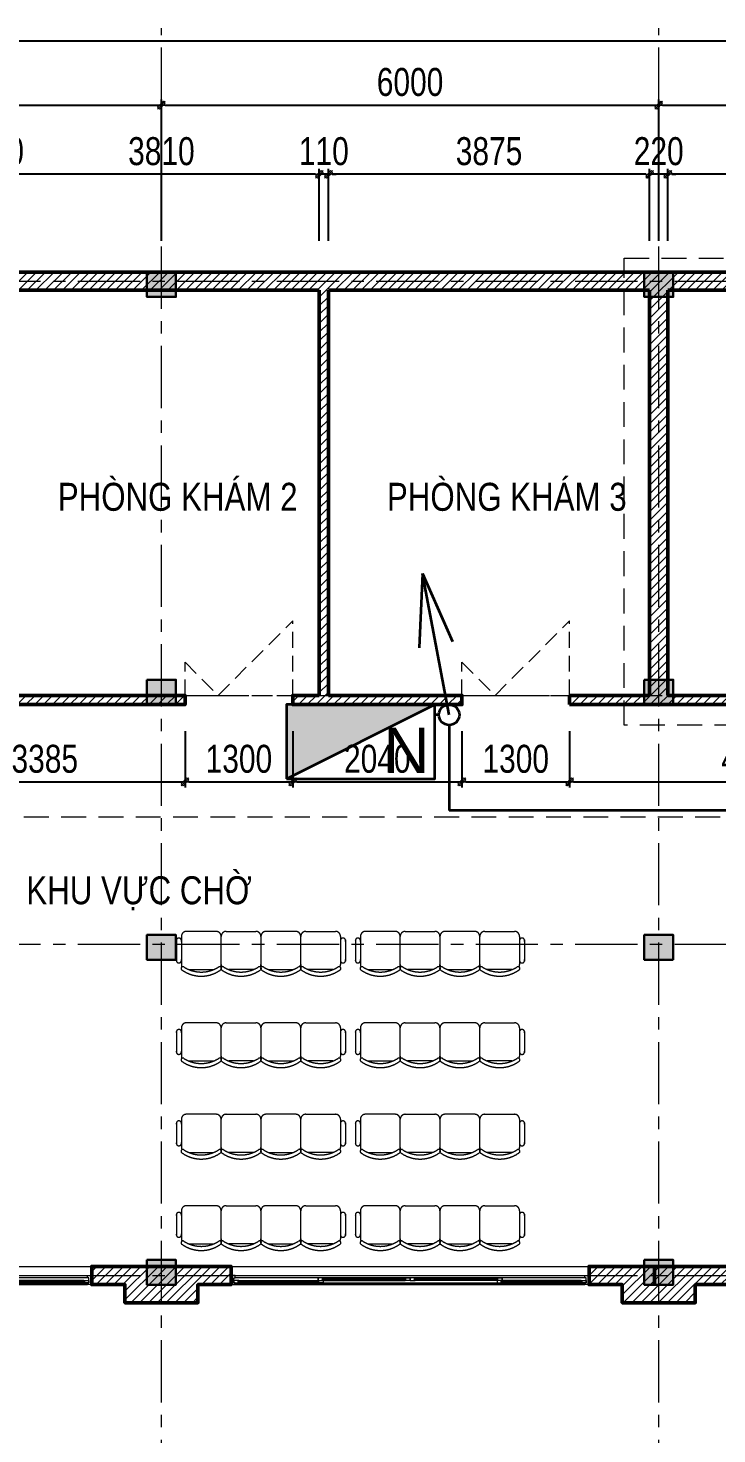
# Model space of a CAD drawing. Header units: millimetres. Extents: x 1109421 to 1726579, y -247837 to 144927.
# Drawn here: x 1550744 to 1559054, y -132556 to -115591 of the extents above; entities that cross this region are included whole.
import ezdxf

# ---------------------------------------------------------------- set-up
doc = ezdxf.new("R2010")
doc.units = ezdxf.units.MM
doc.header["$LTSCALE"] = 600
doc.header["$MEASUREMENT"] = 0
doc.set_wipeout_variables(frame=1)
for name, pattern in [('00_Hidden', [2.4, 1.6, -0.8]), ('CENTER', [2, 1.25, -0.25, 0.25, -0.25]), ('HIDDEN', [0.375, 0.25, -0.125])]:
    doc.linetypes.add(name, pattern=pattern)
doc.layers.get('0').update_dxf_attribs({"lineweight": 0})
doc.layers.get('Defpoints').update_dxf_attribs({"lineweight": 0})
for name, color, linetype, lineweight in [('0.15_Cua', 144, 'Continuous', 15), ('cat1', 30, 'Continuous', 50), ('cat2', 22, 'Continuous', 30), ('dim', 144, 'Continuous', 13), ('hatch1', 136, 'Continuous', 9), ('LC MANH DUT', 35, 'HIDDEN', 5), ('LC Text2', 7, 'Continuous', 25), ('Noi that', 35, 'Continuous', 9), ('PCCC - CHUA CHAY - ONG D80', 30, 'Continuous', 35), ('PCCC - CHUACHAY - ONG D40', 6, 'Continuous', 35), ('PCCC - CHUACHAY - THIETBI', 1, 'Continuous', 35), ('PCCC-CHUACHAY-THIETBI', 1, 'Continuous', 35), ('thay1', 63, 'Continuous', 18), ('truc', 76, 'CENTER', 9)]:
    doc.layers.add(name, color=color, linetype=linetype, lineweight=lineweight)
doc.styles.add('chu theo TCVN', font='arial.ttf')
doc.styles.add('HOATBIF', font='hoatbif.shx', dxfattribs={"width": 0.8})
doc.styles.add('T2', font='VHARIAL.TTF', dxfattribs={"width": 0.8})
doc.dimstyles.new('1-135', dxfattribs={"dimscale": 135, "dimtxt": 2.5, "dimasz": 0.35, "dimexe": 0.5, "dimexo": 0, "dimgap": 0.8, "dimtad": 1, "dimdec": 0, "dimzin": 0, "dimdsep": 46, "dimtxsty": 'HOATBIF', "dimblk1": 'DOT', "dimblk2": 'DOT', "dimsah": 1, "dimcen": -1, "dimdle": 1, "dimclrd": 256, "dimclre": 256, "dimclrt": 4, "dimadec": 3, "dimazin": 2, "dimtfac": 0.333333, "dimtdec": 0, "dimtix": 1, "dimtmove": 2, "dimatfit": 3, "dimldrblk": 'DOT', "dimfxl": 1, "dimtvp": 0.833333, "dimtolj": 1, "dimtzin": 0, "dimarcsym": 0})

# ---------------------------------------------------------------- blocks, each defined once
blk = doc.blocks.new('HOP CUU HOA')
at = {"layer": 'PCCC-CHUACHAY-THIETBI'}
blk.add_hatch(color=256, dxfattribs=at).paths.add_polyline_path([(8, 4), (0, 4), (0, 0)])
blk.add_line((0, 0), (8, 4), dxfattribs=at)
blk.add_lwpolyline([(0, 0), (8, 0), (8, 4), (0, 4)], close=True, dxfattribs=at)
blk = doc.blocks.new('DOT')
at = {"layer": 'dim'}
for p, q in [((-3, 0), (3, 0)), ((-1, -1), (1, 1))]:
    blk.add_line(p, q, dxfattribs=at)
blk.add_lwpolyline([(0.5, 1), (-1, -0.5), (-0.5, -1), (1, 0.5)], close=True, dxfattribs=at)
blk = doc.blocks.new('*D1336')
at = {"layer": 'Defpoints', "color": 0, "transparency": 16777216}
for p in [(1588152, -115745), (1546352, -118158), (1588152, -118158)]:
    blk.add_point(p, dxfattribs=at)
at = {"layer": 'dim', "lineweight": -2, "transparency": 16777216}
for p, q in [((1546352, -118158), (1546352, -115678)), ((1588152, -118158), (1588152, -115678)), ((1546399, -115745), (1588105, -115745))]:
    blk.add_line(p, q, dxfattribs=at)
at = {"layer": 'dim', "lineweight": -2, "transparency": 16777216, "xscale": 47.25, "yscale": 47.25, "zscale": 47.25, "rotation": 180}
blk.add_blockref('DOT', (1546352, -115745), dxfattribs=at)
at = {"layer": 'dim', "lineweight": -2, "transparency": 16777216, "xscale": 47.25, "yscale": 47.25, "zscale": 47.25}
blk.add_blockref('DOT', (1588152, -115745), dxfattribs=at)
at = {"layer": 'dim', "color": 4, "transparency": 16777216, "insert": (1568302, -115468), "char_height": 337.5, "attachment_point": 5, "style": 'HOATBIF'}
blk.add_mtext('\\A1;41800', dxfattribs=at)
blk = doc.blocks.new('_Dot')
at = {"color": 0, "linetype": 'ByBlock', "lineweight": -2}
blk.add_line((-0.5, 0), (-1, 0), dxfattribs=at)
at = {"color": 0, "linetype": 'ByBlock', "const_width": 0.5}
blk.add_lwpolyline([(-0.25, 0, 1), (0.25, 0, 1)], format="xyb", close=True, dxfattribs=at)
blk = doc.blocks.new('*D1337')
at = {"layer": 'Defpoints', "color": 0, "transparency": 16777216}
for p in [(1552352, -116520), (1546352, -118158), (1552352, -118158)]:
    blk.add_point(p, dxfattribs=at)
at = {"layer": 'dim', "lineweight": -2, "transparency": 16777216}
for p, q in [((1546352, -118158), (1546352, -116452)), ((1546399, -116520), (1552305, -116520)), ((1552352, -118158), (1552352, -116452))]:
    blk.add_line(p, q, dxfattribs=at)
at = {"layer": 'dim', "lineweight": -2, "transparency": 16777216, "xscale": 47.25, "yscale": 47.25, "zscale": 47.25, "rotation": 180}
blk.add_blockref('DOT', (1546352, -116520), dxfattribs=at)
at = {"layer": 'dim', "lineweight": -2, "transparency": 16777216, "xscale": 47.25, "yscale": 47.25, "zscale": 47.25}
blk.add_blockref('DOT', (1552352, -116520), dxfattribs=at)
at = {"layer": 'dim', "color": 4, "transparency": 16777216, "insert": (1549352, -116243), "char_height": 337.5, "attachment_point": 5, "style": 'HOATBIF'}
blk.add_mtext('\\A1;6000', dxfattribs=at)
blk = doc.blocks.new('*D1338')
at = {"layer": 'Defpoints', "color": 0, "transparency": 16777216}
for p in [(1558352, -116520), (1552352, -118158), (1558352, -118158)]:
    blk.add_point(p, dxfattribs=at)
at = {"layer": 'dim', "lineweight": -2, "transparency": 16777216}
for p, q in [((1552352, -118158), (1552352, -116452)), ((1552399, -116520), (1558305, -116520)), ((1558352, -118158), (1558352, -116452))]:
    blk.add_line(p, q, dxfattribs=at)
at = {"layer": 'dim', "lineweight": -2, "transparency": 16777216, "xscale": 47.25, "yscale": 47.25, "zscale": 47.25, "rotation": 180}
blk.add_blockref('DOT', (1552352, -116520), dxfattribs=at)
at = {"layer": 'dim', "lineweight": -2, "transparency": 16777216, "xscale": 47.25, "yscale": 47.25, "zscale": 47.25}
blk.add_blockref('DOT', (1558352, -116520), dxfattribs=at)
at = {"layer": 'dim', "color": 4, "transparency": 16777216, "insert": (1555352, -116243), "char_height": 337.5, "attachment_point": 5, "style": 'HOATBIF'}
blk.add_mtext('\\A1;6000', dxfattribs=at)
blk = doc.blocks.new('*D1339')
at = {"layer": 'Defpoints', "color": 0, "transparency": 16777216}
for p in [(1563072, -116520), (1558352, -118158), (1563072, -118158)]:
    blk.add_point(p, dxfattribs=at)
at = {"layer": 'dim', "lineweight": -2, "transparency": 16777216}
for p, q in [((1558352, -118158), (1558352, -116452)), ((1558399, -116520), (1563025, -116520)), ((1563072, -118158), (1563072, -116452))]:
    blk.add_line(p, q, dxfattribs=at)
at = {"layer": 'dim', "lineweight": -2, "transparency": 16777216, "xscale": 47.25, "yscale": 47.25, "zscale": 47.25, "rotation": 180}
blk.add_blockref('DOT', (1558352, -116520), dxfattribs=at)
at = {"layer": 'dim', "lineweight": -2, "transparency": 16777216, "xscale": 47.25, "yscale": 47.25, "zscale": 47.25}
blk.add_blockref('DOT', (1563072, -116520), dxfattribs=at)
at = {"layer": 'dim', "color": 4, "transparency": 16777216, "insert": (1560712, -116243), "char_height": 337.5, "attachment_point": 5, "style": 'HOATBIF'}
blk.add_mtext('\\A1;4720', dxfattribs=at)
blk = doc.blocks.new('dfdfdffđ')
at = {"layer": 'Noi that', "linetype": '00_Hidden'}
for p, q in [((954257, -6273), (954257, -6613)), ((954677, -6213), (954317, -6213)), ((954737, -6613), (954737, -6273)), ((954737, -6613), (954737, -6273)), ((954797, -6213), (955157, -6213)), ((955217, -6273), (955217, -6613)), ((955217, -6273), (955217, -6613)), ((955637, -6213), (955277, -6213)), ((955697, -6613), (955697, -6273)), ((955697, -6613), (955697, -6273)), ((955757, -6213), (956117, -6213)), ((956177, -6273), (956177, -6613)), ((954197, -6316), (954197, -6571)), ((956237, -6316), (956237, -6571)), ((954348, -6673), (954646, -6673)), ((955126, -6673), (954828, -6673)), ((955308, -6673), (955606, -6673)), ((956086, -6673), (955788, -6673))]:
    blk.add_line(p, q, dxfattribs=at)
for centre, radius, start, end in [((954317, -6273), 60, 90, 180), ((954677, -6273), 60, 0, 90), ((954797, -6273), 60, 90, 180), ((955157, -6273), 60, 0, 90), ((955277, -6273), 60, 90, 180), ((955637, -6273), 60, 0, 90), ((955757, -6273), 60, 90, 180), ((956117, -6273), 60, 0, 90), ((954227, -6324), 31.2, 343.7398, 196.2602), ((956207, -6324), 31.2, 343.7398, 196.2602), ((954227, -6562), 31.2, 163.7398, 16.2602), ((954317, -6613), 60, 180, 207.5844), ((954677, -6613), 60, 332.4156, 0), ((954797, -6613), 60, 180, 207.5844), ((955157, -6613), 60, 332.4156, 0), ((955277, -6613), 60, 180, 207.5844), ((955637, -6613), 60, 332.4156, 0), ((955757, -6613), 60, 180, 207.5844), ((956117, -6613), 60, 332.4156, 0), ((956207, -6562), 31.2, 163.7398, 16.2602), ((954275, -6660), 21.9, 57.9726, 216.6901), ((954497, -6353), 400, 233.1301, 306.8699), ((954497, -6310), 393, 237.5758, 302.4242), ((954720, -6660), 21.9, 323.3099, 122.0274), ((954755, -6660), 21.9, 57.9726, 216.6901), ((954977, -6353), 400, 233.1301, 306.8699), ((954977, -6310), 393, 237.5758, 302.4242), ((955200, -6660), 21.9, 323.3099, 122.0274), ((955235, -6660), 21.9, 57.9726, 216.6901), ((955457, -6353), 400, 233.1301, 306.8699), ((955457, -6310), 393, 237.5758, 302.4242), ((955680, -6660), 21.9, 323.3099, 122.0274), ((955715, -6660), 21.9, 57.9726, 216.6901), ((955937, -6353), 400, 233.1301, 306.8699), ((955937, -6310), 393, 237.5758, 302.4242), ((956160, -6660), 21.9, 323.3099, 122.0274)]:
    blk.add_arc(centre, radius, start, end, dxfattribs=at)
blk = doc.blocks.new('COT BT')
at = {"layer": 'cat2', "ltscale": 2}
h = blk.add_hatch(color=256, dxfattribs=at)
h.dxf.hatch_style = 1
h.paths.add_polyline_path([(240, 190), (-110, 190), (-110, -110), (240, -110)])
blk.add_lwpolyline([(-110, 190), (240, 190), (240, -110), (-110, -110)], close=True, dxfattribs=at)
blk = doc.blocks.new('*D1611')
at = {"layer": 'Defpoints', "color": 0, "transparency": 16777216}
for p in [(1558462, -117355), (1558462, -118158), (1562962, -118158)]:
    blk.add_point(p, dxfattribs=at)
at = {"layer": 'dim', "lineweight": -2, "transparency": 16777216}
for p, q in [((1558462, -118158), (1558462, -117288)), ((1562915, -117355), (1558509, -117355)), ((1562962, -118158), (1562962, -117288))]:
    blk.add_line(p, q, dxfattribs=at)
at = {"layer": 'dim', "lineweight": -2, "transparency": 16777216, "xscale": 47.25, "yscale": 47.25, "zscale": 47.25, "rotation": 180}
blk.add_blockref('DOT', (1558462, -117355), dxfattribs=at)
at = {"layer": 'dim', "lineweight": -2, "transparency": 16777216, "xscale": 47.25, "yscale": 47.25, "zscale": 47.25}
blk.add_blockref('DOT', (1562962, -117355), dxfattribs=at)
at = {"layer": 'dim', "color": 4, "transparency": 16777216, "insert": (1560712, -117078), "char_height": 337.5, "attachment_point": 5, "style": 'HOATBIF'}
blk.add_mtext('\\A1;4500', dxfattribs=at)
blk = doc.blocks.new('*D1612')
at = {"layer": 'Defpoints', "color": 0, "transparency": 16777216}
for p in [(1558242, -117355), (1558242, -118158), (1558462, -118158)]:
    blk.add_point(p, dxfattribs=at)
at = {"layer": 'dim', "lineweight": -2, "transparency": 16777216}
for p, q in [((1558195, -117355), (1558148, -117355)), ((1558242, -118158), (1558242, -117288)), ((1558462, -117355), (1558242, -117355)), ((1558462, -118158), (1558462, -117288)), ((1558509, -117355), (1558557, -117355))]:
    blk.add_line(p, q, dxfattribs=at)
at = {"layer": 'dim', "lineweight": -2, "transparency": 16777216, "xscale": 47.25, "yscale": 47.25, "zscale": 47.25}
blk.add_blockref('DOT', (1558242, -117355), dxfattribs=at)
at = {"layer": 'dim', "lineweight": -2, "transparency": 16777216, "xscale": 47.25, "yscale": 47.25, "zscale": 47.25, "rotation": 180}
blk.add_blockref('DOT', (1558462, -117355), dxfattribs=at)
at = {"layer": 'dim', "color": 4, "transparency": 16777216, "insert": (1558352, -117078), "char_height": 337.5, "attachment_point": 5, "style": 'HOATBIF'}
blk.add_mtext('\\A1;220', dxfattribs=at)
blk = doc.blocks.new('*D1613')
at = {"layer": 'Defpoints', "color": 0, "transparency": 16777216}
for p in [(1554367, -117355), (1554367, -118158), (1558242, -118158)]:
    blk.add_point(p, dxfattribs=at)
at = {"layer": 'dim', "lineweight": -2, "transparency": 16777216}
for p, q in [((1554367, -118158), (1554367, -117288)), ((1558195, -117355), (1554414, -117355)), ((1558242, -118158), (1558242, -117288))]:
    blk.add_line(p, q, dxfattribs=at)
at = {"layer": 'dim', "lineweight": -2, "transparency": 16777216, "xscale": 47.25, "yscale": 47.25, "zscale": 47.25, "rotation": 180}
blk.add_blockref('DOT', (1554367, -117355), dxfattribs=at)
at = {"layer": 'dim', "lineweight": -2, "transparency": 16777216, "xscale": 47.25, "yscale": 47.25, "zscale": 47.25}
blk.add_blockref('DOT', (1558242, -117355), dxfattribs=at)
at = {"layer": 'dim', "color": 4, "transparency": 16777216, "insert": (1556305, -117078), "char_height": 337.5, "attachment_point": 5, "style": 'HOATBIF'}
blk.add_mtext('\\A1;3875', dxfattribs=at)
blk = doc.blocks.new('*D1614')
at = {"layer": 'Defpoints', "color": 0, "transparency": 16777216}
for p in [(1554257, -117355), (1554257, -118158), (1554367, -118158)]:
    blk.add_point(p, dxfattribs=at)
at = {"layer": 'dim', "lineweight": -2, "transparency": 16777216}
for p, q in [((1554210, -117355), (1554163, -117355)), ((1554257, -118158), (1554257, -117288)), ((1554367, -117355), (1554257, -117355)), ((1554367, -118158), (1554367, -117288)), ((1554414, -117355), (1554462, -117355))]:
    blk.add_line(p, q, dxfattribs=at)
at = {"layer": 'dim', "lineweight": -2, "transparency": 16777216, "xscale": 47.25, "yscale": 47.25, "zscale": 47.25}
blk.add_blockref('DOT', (1554257, -117355), dxfattribs=at)
at = {"layer": 'dim', "lineweight": -2, "transparency": 16777216, "xscale": 47.25, "yscale": 47.25, "zscale": 47.25, "rotation": 180}
blk.add_blockref('DOT', (1554367, -117355), dxfattribs=at)
at = {"layer": 'dim', "color": 4, "transparency": 16777216, "insert": (1554312, -117078), "char_height": 337.5, "attachment_point": 5, "style": 'HOATBIF'}
blk.add_mtext('\\A1;110', dxfattribs=at)
blk = doc.blocks.new('*D1615')
at = {"layer": 'Defpoints', "color": 0, "transparency": 16777216}
for p in [(1550447, -117355), (1550447, -118158), (1554257, -118158)]:
    blk.add_point(p, dxfattribs=at)
at = {"layer": 'dim', "lineweight": -2, "transparency": 16777216}
for p, q in [((1550447, -118158), (1550447, -117288)), ((1554210, -117355), (1550494, -117355)), ((1554257, -118158), (1554257, -117288))]:
    blk.add_line(p, q, dxfattribs=at)
at = {"layer": 'dim', "lineweight": -2, "transparency": 16777216, "xscale": 47.25, "yscale": 47.25, "zscale": 47.25, "rotation": 180}
blk.add_blockref('DOT', (1550447, -117355), dxfattribs=at)
at = {"layer": 'dim', "lineweight": -2, "transparency": 16777216, "xscale": 47.25, "yscale": 47.25, "zscale": 47.25}
blk.add_blockref('DOT', (1554257, -117355), dxfattribs=at)
at = {"layer": 'dim', "color": 4, "transparency": 16777216, "insert": (1552352, -117078), "char_height": 337.5, "attachment_point": 5, "style": 'HOATBIF'}
blk.add_mtext('\\A1;3810', dxfattribs=at)
blk = doc.blocks.new('*D1616')
at = {"layer": 'Defpoints', "color": 0, "transparency": 16777216}
for p in [(1550337, -117355), (1550337, -118158), (1550447, -118158)]:
    blk.add_point(p, dxfattribs=at)
at = {"layer": 'dim', "lineweight": -2, "transparency": 16777216}
for p, q in [((1550290, -117355), (1550243, -117355)), ((1550337, -118158), (1550337, -117288)), ((1550447, -117355), (1550337, -117355)), ((1550447, -118158), (1550447, -117288)), ((1550494, -117355), (1550542, -117355))]:
    blk.add_line(p, q, dxfattribs=at)
at = {"layer": 'dim', "lineweight": -2, "transparency": 16777216, "xscale": 47.25, "yscale": 47.25, "zscale": 47.25}
blk.add_blockref('DOT', (1550337, -117355), dxfattribs=at)
at = {"layer": 'dim', "lineweight": -2, "transparency": 16777216, "xscale": 47.25, "yscale": 47.25, "zscale": 47.25, "rotation": 180}
blk.add_blockref('DOT', (1550447, -117355), dxfattribs=at)
at = {"layer": 'dim', "color": 4, "transparency": 16777216, "insert": (1550392, -117078), "char_height": 337.5, "attachment_point": 5, "style": 'HOATBIF'}
blk.add_mtext('\\A1;110', dxfattribs=at)
blk = doc.blocks.new('*U619')
for p, q in [((50, 0), (3940, 0)), ((50, -110), (3940, -110)), ((95, -20), (968, -20)), ((1028, -50), (1935, -50)), ((1028, -80), (1935, -80)), ((2963, -50), (2055, -50)), ((2963, -80), (2055, -80)), ((3895, -20), (3023, -20)), ((3895, -50), (3023, -50))]:
    blk.add_line(p, q)
at = {"color": 8, "lineweight": 5}
for p, q in [((50, -20), (3940, -20)), ((3940, -80), (50, -80)), ((95, -30), (968, -30)), ((95, -40), (968, -40)), ((95, -50), (968, -50)), ((1028, -60), (1935, -60)), ((1028, -70), (1935, -70)), ((2963, -60), (2055, -60)), ((2963, -70), (2055, -70)), ((3895, -30), (3023, -30)), ((3895, -40), (3023, -40))]:
    blk.add_line(p, q, dxfattribs=at)
for points in [[(50, -20), (35, -20), (35, -80), (50, -80), (50, -110), (0, -110), (0, 0), (0, 0), (0, 0), (50, 0), (50, -20), (35, -20)], [(3940, -20), (3955, -20), (3955, -80), (3940, -80), (3940, -110), (3990, -110), (3990, 0), (3990, 0), (3990, 0), (3940, 0), (3940, -20), (3955, -20)], [(95, -40), (95, -50), (35, -50), (35, -20), (95, -20), (95, -30), (85, -30), (85, -40), (95, -40)], [(968, -40), (968, -50), (1028, -50), (1028, -20), (968, -20), (968, -30), (978, -30), (978, -40), (968, -40)], [(1028, -70), (1028, -80), (968, -80), (968, -50), (1028, -50), (1028, -60), (1018, -60), (1018, -70), (1028, -70)], [(968, -50), (968, -80), (983, -80)], [(1935, -70), (1935, -80), (1995, -80), (1995, -50), (1935, -50), (1935, -60), (1945, -60), (1945, -70), (1935, -70)], [(1995, -50), (1995, -80), (1980, -80)], [(1995, -50), (1995, -80), (2010, -80)], [(2055, -70), (2055, -80), (1995, -80), (1995, -50), (2055, -50), (2055, -60), (2045, -60), (2045, -70), (2055, -70)], [(3023, -40), (3023, -50), (2963, -50), (2963, -20), (3023, -20), (3023, -30), (3013, -30), (3013, -40), (3023, -40)], [(2963, -70), (2963, -80), (3023, -80), (3023, -50), (2963, -50), (2963, -60), (2973, -60), (2973, -70), (2963, -70)], [(3023, -50), (3023, -80), (3008, -80)], [(3895, -40), (3895, -50), (3955, -50), (3955, -20), (3895, -20), (3895, -30), (3905, -30), (3905, -40), (3895, -40)]]:
    blk.add_lwpolyline(points)
for centre, start, end in [((94, -32), 14.2151, 83.5658), ((94, -38), 276.4342, 345.7849), ((968, -32), 96.4342, 165.7849), ((968, -38), 194.2151, 263.5658), ((1027, -62), 14.2151, 83.5658), ((1027, -68), 276.4342, 345.7849), ((1936, -62), 96.4342, 165.7849), ((1936, -68), 194.2151, 263.5658), ((2054, -62), 14.2151, 83.5658), ((2054, -68), 276.4342, 345.7849), ((2963, -62), 96.4342, 165.7849), ((2963, -68), 194.2151, 263.5658), ((3022, -32), 14.2151, 83.5658), ((3022, -38), 276.4342, 345.7849), ((3896, -32), 96.4342, 165.7849), ((3896, -38), 194.2151, 263.5658)]:
    blk.add_arc(centre, 8.25, start, end, dxfattribs=at)
blk = doc.blocks.new('*U618')
for p, q in [((50, 0), (4270, 0)), ((50, -110), (4270, -110)), ((95, -20), (1050, -20)), ((1110, -50), (2100, -50)), ((1110, -80), (2100, -80)), ((3210, -50), (2220, -50)), ((3210, -80), (2220, -80)), ((4225, -20), (3270, -20)), ((4225, -50), (3270, -50))]:
    blk.add_line(p, q)
at = {"color": 8, "lineweight": 5}
for p, q in [((50, -20), (4270, -20)), ((4270, -80), (50, -80)), ((95, -30), (1050, -30)), ((95, -40), (1050, -40)), ((95, -50), (1050, -50)), ((1110, -60), (2100, -60)), ((1110, -70), (2100, -70)), ((3210, -60), (2220, -60)), ((3210, -70), (2220, -70)), ((4225, -30), (3270, -30)), ((4225, -40), (3270, -40))]:
    blk.add_line(p, q, dxfattribs=at)
for points in [[(50, -20), (35, -20), (35, -80), (50, -80), (50, -110), (0, -110), (0, 0), (0, 0), (0, 0), (50, 0), (50, -20), (35, -20)], [(4270, -20), (4285, -20), (4285, -80), (4270, -80), (4270, -110), (4320, -110), (4320, 0), (4320, 0), (4320, 0), (4270, 0), (4270, -20), (4285, -20)], [(95, -40), (95, -50), (35, -50), (35, -20), (95, -20), (95, -30), (85, -30), (85, -40), (95, -40)], [(1050, -40), (1050, -50), (1110, -50), (1110, -20), (1050, -20), (1050, -30), (1060, -30), (1060, -40), (1050, -40)], [(1110, -70), (1110, -80), (1050, -80), (1050, -50), (1110, -50), (1110, -60), (1100, -60), (1100, -70), (1110, -70)], [(1050, -50), (1050, -80), (1065, -80)], [(2100, -70), (2100, -80), (2160, -80), (2160, -50), (2100, -50), (2100, -60), (2110, -60), (2110, -70), (2100, -70)], [(2160, -50), (2160, -80), (2145, -80)], [(2160, -50), (2160, -80), (2175, -80)], [(2220, -70), (2220, -80), (2160, -80), (2160, -50), (2220, -50), (2220, -60), (2210, -60), (2210, -70), (2220, -70)], [(3270, -40), (3270, -50), (3210, -50), (3210, -20), (3270, -20), (3270, -30), (3260, -30), (3260, -40), (3270, -40)], [(3210, -70), (3210, -80), (3270, -80), (3270, -50), (3210, -50), (3210, -60), (3220, -60), (3220, -70), (3210, -70)], [(3270, -50), (3270, -80), (3255, -80)], [(4225, -40), (4225, -50), (4285, -50), (4285, -20), (4225, -20), (4225, -30), (4235, -30), (4235, -40), (4225, -40)]]:
    blk.add_lwpolyline(points)
for centre, start, end in [((94, -32), 14.2151, 83.5658), ((94, -38), 276.4342, 345.7849), ((1051, -32), 96.4342, 165.7849), ((1051, -38), 194.2151, 263.5658), ((1109, -62), 14.2151, 83.5658), ((1109, -68), 276.4342, 345.7849), ((2101, -62), 96.4342, 165.7849), ((2101, -68), 194.2151, 263.5658), ((2219, -62), 14.2151, 83.5658), ((2219, -68), 276.4342, 345.7849), ((3211, -62), 96.4342, 165.7849), ((3211, -68), 194.2151, 263.5658), ((3269, -32), 14.2151, 83.5658), ((3269, -38), 276.4342, 345.7849), ((4226, -32), 96.4342, 165.7849), ((4226, -38), 194.2151, 263.5658)]:
    blk.add_arc(centre, 8.25, start, end, dxfattribs=at)
blk = doc.blocks.new('*D1429')
at = {"layer": 'Defpoints', "color": 0, "transparency": 16777216}
for p in [(1549252, -124075), (1552637, -124075), (1552637, -124687)]:
    blk.add_point(p, dxfattribs=at)
at = {"layer": 'dim', "lineweight": -2, "transparency": 16777216}
for p, q in [((1549252, -124075), (1549252, -124755)), ((1552637, -124075), (1552637, -124755)), ((1549299, -124687), (1552590, -124687))]:
    blk.add_line(p, q, dxfattribs=at)
at = {"layer": 'dim', "lineweight": -2, "transparency": 16777216, "xscale": 47.25, "yscale": 47.25, "zscale": 47.25, "rotation": 180}
blk.add_blockref('DOT', (1549252, -124687), dxfattribs=at)
at = {"layer": 'dim', "lineweight": -2, "transparency": 16777216, "xscale": 47.25, "yscale": 47.25, "zscale": 47.25}
blk.add_blockref('DOT', (1552637, -124687), dxfattribs=at)
at = {"layer": 'dim', "color": 4, "transparency": 16777216, "insert": (1550945, -124411), "char_height": 337.5, "attachment_point": 5, "style": 'HOATBIF'}
blk.add_mtext('\\A1;3385', dxfattribs=at)
blk = doc.blocks.new('*D1430')
at = {"layer": 'Defpoints', "color": 0, "transparency": 16777216}
for p in [(1552637, -124075), (1553937, -124075), (1553937, -124687)]:
    blk.add_point(p, dxfattribs=at)
at = {"layer": 'dim', "lineweight": -2, "transparency": 16777216}
for p, q in [((1552637, -124075), (1552637, -124755)), ((1553937, -124075), (1553937, -124755)), ((1552684, -124687), (1553890, -124687))]:
    blk.add_line(p, q, dxfattribs=at)
at = {"layer": 'dim', "lineweight": -2, "transparency": 16777216, "xscale": 47.25, "yscale": 47.25, "zscale": 47.25, "rotation": 180}
blk.add_blockref('DOT', (1552637, -124687), dxfattribs=at)
at = {"layer": 'dim', "lineweight": -2, "transparency": 16777216, "xscale": 47.25, "yscale": 47.25, "zscale": 47.25}
blk.add_blockref('DOT', (1553937, -124687), dxfattribs=at)
at = {"layer": 'dim', "color": 4, "transparency": 16777216, "insert": (1553287, -124411), "char_height": 337.5, "attachment_point": 5, "style": 'HOATBIF'}
blk.add_mtext('\\A1;1300', dxfattribs=at)
blk = doc.blocks.new('*D1431')
at = {"layer": 'Defpoints', "color": 0, "transparency": 16777216}
for p in [(1553937, -124075), (1555977, -124075), (1555977, -124687)]:
    blk.add_point(p, dxfattribs=at)
at = {"layer": 'dim', "lineweight": -2, "transparency": 16777216}
for p, q in [((1553937, -124075), (1553937, -124755)), ((1555977, -124075), (1555977, -124755)), ((1553984, -124687), (1555930, -124687))]:
    blk.add_line(p, q, dxfattribs=at)
at = {"layer": 'dim', "lineweight": -2, "transparency": 16777216, "xscale": 47.25, "yscale": 47.25, "zscale": 47.25, "rotation": 180}
blk.add_blockref('DOT', (1553937, -124687), dxfattribs=at)
at = {"layer": 'dim', "lineweight": -2, "transparency": 16777216, "xscale": 47.25, "yscale": 47.25, "zscale": 47.25}
blk.add_blockref('DOT', (1555977, -124687), dxfattribs=at)
at = {"layer": 'dim', "color": 4, "transparency": 16777216, "insert": (1554957, -124411), "char_height": 337.5, "attachment_point": 5, "style": 'HOATBIF'}
blk.add_mtext('\\A1;2040', dxfattribs=at)
blk = doc.blocks.new('*D1432')
at = {"layer": 'Defpoints', "color": 0, "transparency": 16777216}
for p in [(1555977, -124075), (1557277, -124075), (1557277, -124687)]:
    blk.add_point(p, dxfattribs=at)
at = {"layer": 'dim', "lineweight": -2, "transparency": 16777216}
for p, q in [((1555977, -124075), (1555977, -124755)), ((1557277, -124075), (1557277, -124755)), ((1556024, -124687), (1557230, -124687))]:
    blk.add_line(p, q, dxfattribs=at)
at = {"layer": 'dim', "lineweight": -2, "transparency": 16777216, "xscale": 47.25, "yscale": 47.25, "zscale": 47.25, "rotation": 180}
blk.add_blockref('DOT', (1555977, -124687), dxfattribs=at)
at = {"layer": 'dim', "lineweight": -2, "transparency": 16777216, "xscale": 47.25, "yscale": 47.25, "zscale": 47.25}
blk.add_blockref('DOT', (1557277, -124687), dxfattribs=at)
at = {"layer": 'dim', "color": 4, "transparency": 16777216, "insert": (1556627, -124411), "char_height": 337.5, "attachment_point": 5, "style": 'HOATBIF'}
blk.add_mtext('\\A1;1300', dxfattribs=at)
blk = doc.blocks.new('*D1433')
at = {"layer": 'Defpoints', "color": 0, "transparency": 16777216}
for p in [(1557277, -124075), (1561742, -124075), (1561742, -124687)]:
    blk.add_point(p, dxfattribs=at)
at = {"layer": 'dim', "lineweight": -2, "transparency": 16777216}
for p, q in [((1557277, -124075), (1557277, -124755)), ((1561742, -124075), (1561742, -124755)), ((1557324, -124687), (1561695, -124687))]:
    blk.add_line(p, q, dxfattribs=at)
at = {"layer": 'dim', "lineweight": -2, "transparency": 16777216, "xscale": 47.25, "yscale": 47.25, "zscale": 47.25, "rotation": 180}
blk.add_blockref('DOT', (1557277, -124687), dxfattribs=at)
at = {"layer": 'dim', "lineweight": -2, "transparency": 16777216, "xscale": 47.25, "yscale": 47.25, "zscale": 47.25}
blk.add_blockref('DOT', (1561742, -124687), dxfattribs=at)
at = {"layer": 'dim', "color": 4, "transparency": 16777216, "insert": (1559510, -124411), "char_height": 337.5, "attachment_point": 5, "style": 'HOATBIF'}
blk.add_mtext('\\A1;4465', dxfattribs=at)

msp = doc.modelspace()

# ---------------------------------------------------------------- linework, layer by layer
at = {"layer": 'cat1'}
for p, q in [((1546242.1, -118534.3), (1588262.1, -118534.3)), ((1550447.1, -118754.3), (1554257.1, -118754.3)), ((1554367.1, -118754.3), (1558242.1, -118754.3)), ((1558242.1, -123644.3), (1558242.1, -118754.3)), ((1558462.1, -123644.3), (1558462.1, -118754.3)), ((1558462.1, -118754.3), (1562962.1, -118754.3)), ((1557277.1, -123754.3), (1557277.1, -123644.3)), ((1558242.1, -123644.3), (1557277.1, -123644.3)), ((1561742.1, -123644.3), (1558462.1, -123644.3)), ((1561742.1, -123754.3), (1557277.1, -123754.3)), ((1558302.1, -130754.3), (1558302.1, -130534.3))]:
    msp.add_line(p, q, dxfattribs=at)
for points in [[(1554257.1, -123644.3), (1554257.1, -118754.3)], [(1554367.1, -118754.3), (1554367.1, -123644.3)], [(1550447.1, -123644.3), (1552637.1, -123644.3), (1552637.1, -123754.3), (1550447.1, -123754.3)], [(1551912.1, -130534.3), (1552792.1, -130534.3), (1553192.1, -130534.3), (1553192.1, -130754.3), (1552792.1, -130754.3), (1552792.1, -130974.3), (1551912.1, -130974.3), (1551912.1, -130754.3), (1551512.1, -130754.3), (1551512.1, -130534.3), (1551912.1, -130534.3)], [(1558792.1, -130534.3), (1557912.1, -130534.3), (1557512.1, -130534.3), (1557512.1, -130754.3), (1557912.1, -130754.3), (1557912.1, -130974.3), (1558792.1, -130974.3), (1558792.1, -130754.3), (1559192.1, -130754.3), (1559192.1, -130534.3), (1558792.1, -130534.3)]]:
    msp.add_lwpolyline(points, dxfattribs=at)
at = {"layer": 'LC MANH DUT', "ltscale": 2}
msp.add_line((1542592.7, -125110.6), (1591248.9, -125110.6), dxfattribs=at)
msp.add_lwpolyline([(1557935.6, -118368.7), (1563375.1, -118368.7), (1563375.1, -124003.7), (1557935.6, -124003.7)], close=True, dxfattribs=at)
at = {"layer": 'Noi that', "linetype": '00_Hidden', "ltscale": 0.2}
for p, q in [((1553037.1, -123644.3), (1553937.1, -122744.3)), ((1553937.1, -123644.3), (1553937.1, -122744.3)), ((1556377.1, -123644.3), (1557277.1, -122744.3)), ((1557277.1, -123644.3), (1557277.1, -122744.3)), ((1552637.1, -123644.3), (1552637.1, -123244.3)), ((1552637.1, -123244.3), (1553037.1, -123644.3)), ((1555977.1, -123644.3), (1555977.1, -123244.3)), ((1555977.1, -123244.3), (1556377.1, -123644.3)), ((1552637.1, -123644.3), (1553937.1, -123644.3)), ((1555977.1, -123644.3), (1557277.1, -123644.3))]:
    msp.add_line(p, q, dxfattribs=at)
at = {"layer": 'PCCC - CHUA CHAY - ONG D80'}
for p in [(1555823.6, -124001.1), (1586259.8, -125034.1)]:
    msp.add_line(p, (1555823.6, -125034.1), dxfattribs=at)
at = {"layer": 'PCCC - CHUACHAY - ONG D40'}
for q in [(1555463.7, -123070.2), (1555864.1, -122994.5)]:
    msp.add_line((1555501.1, -122170.9), q, dxfattribs=at)
at = {"layer": 'thay1'}
msp.add_line((1558302.1, -130644.3), (1558462.1, -130644.3), dxfattribs=at)
for points in [[(1547522.1, -130534.3), (1551512.1, -130534.3), (1551512.1, -130754.3), (1547522.1, -130754.3)], [(1553192.1, -130534.3), (1557512.1, -130534.3), (1557512.1, -130754.3), (1553192.1, -130754.3)]]:
    msp.add_lwpolyline(points, close=True, dxfattribs=at)
at = {"layer": 'truc'}
for p, q in [((1552352.1, -135776.6), (1552352.1, -115590.8)), ((1558352.1, -135776.6), (1558352.1, -115590.8)), ((1544144.8, -118644.3), (1591115.5, -118644.3)), ((1544144.8, -123644.3), (1591115.5, -123644.3)), ((1544144.8, -126644.3), (1591115.5, -126644.3)), ((1544144.8, -130644.3), (1591115.5, -130644.3))]:
    msp.add_line(p, q, dxfattribs=at)

# ---------------------------------------------------------------- block references
at = {"layer": '0.15_Cua', "xscale": -1, "rotation": 180}
for name, p in [('*U619', (1547522.1, -130754.3)), ('*U618', (1553192.1, -130754.3))]:
    msp.add_blockref(name, p, dxfattribs=at)
at = {"layer": 'cat1'}
for name, p in [('COT BT', (1552287.1, -118724.3)), ('COT BT', (1558287.1, -118724.3)), ('COT BT', (1552287.1, -123644.3)), ('COT BT', (1558287.1, -123644.3)), ('dfdfdffđ', (598335.8, -120279.3)), ('dfdfdffđ', (600495.9, -120279.3)), ('dfdfdffđ', (598335.8, -121382.7)), ('dfdfdffđ', (600495.9, -121382.7)), ('dfdfdffđ', (598335.8, -122486.2)), ('dfdfdffđ', (600495.9, -122486.2)), ('dfdfdffđ', (598335.8, -123589.6)), ('dfdfdffđ', (600495.9, -123589.6)), ('COT BT', (1552287.1, -130646.7)), ('COT BT', (1558287.1, -130646.7))]:
    msp.add_blockref(name, p, dxfattribs=at)
at = {"layer": 'cat1', "rotation": 180}
for p in [(1552417.1, -126644.3), (1558417.1, -126644.3)]:
    msp.add_blockref('COT BT', p, dxfattribs=at)

# ---------------------------------------------------------------- texts
at = {"layer": 'LC Text2', "style": 'T2', "width": 0.8}
for s, p in [('phßng kh¸m 2', (1551102.2, -121415.9)), ('phßng kh¸m 3', (1555073.1, -121415.9)), ('khu vùc chê', (1550722.5, -126164.2))]:
    msp.add_text(s, height=337.5, dxfattribs=at).set_placement(p)
at = {"layer": 'PCCC - CHUACHAY - THIETBI', "style": 'chu theo TCVN'}
msp.add_text('N', height=549.3, dxfattribs=at).set_placement((1555032.8, -124581.7))

# ---------------------------------------------------------------- dimensions: what is measured, and where the dimension line sits
at = {"layer": 'dim'}
dim = msp.add_linear_dim(base=(1588152.1, -115745.1), p1=(1546352.1, -118157.5), p2=(1588152.1, -118157.5), dimstyle='1-135', dxfattribs=at)
dim.commit()
dim.dimension.update_dxf_attribs({"geometry": '*D1336', "text_midpoint": (1568301.7, -115468.4), "dimtype": 160})
for base, p1, p2, picture, middle in [((1552352.1, -116519.8), (1546352.1, -118157.5), (1552352.1, -118157.5), '*D1337', (1549352.1, -116243.1)), ((1558352.1, -116519.8), (1552352.1, -118157.5), (1558352.1, -118157.5), '*D1338', (1555352.1, -116243.1)), ((1563072.1, -116519.8), (1558352.1, -118157.5), (1563072.1, -118157.5), '*D1339', (1560712.1, -116243.1)), ((1550337.1, -117355.2), (1550447.1, -118157.5), (1550337.1, -118157.5), '*D1616', (1550392.1, -117078.4)), ((1550447.1, -117355.2), (1554257.1, -118157.5), (1550447.1, -118157.5), '*D1615', (1552352.1, -117078.4)), ((1554257.1, -117355.2), (1554367.1, -118157.5), (1554257.1, -118157.5), '*D1614', (1554312.1, -117078.4)), ((1554367.1, -117355.2), (1558242.1, -118157.5), (1554367.1, -118157.5), '*D1613', (1556304.6, -117078.4)), ((1558242.1, -117355.2), (1558462.1, -118157.5), (1558242.1, -118157.5), '*D1612', (1558352.1, -117078.4)), ((1558462.1, -117355.2), (1562962.1, -118157.5), (1558462.1, -118157.5), '*D1611', (1560712.1, -117078.4)), ((1552637.1, -124687.5), (1549252.1, -124075.2), (1552637.1, -124075.2), '*D1429', (1550944.6, -124410.7)), ((1557277.1, -124687.5), (1555977.1, -124075.2), (1557277.1, -124075.2), '*D1432', (1556627.1, -124410.7)), ((1561742.1, -124687.5), (1557277.1, -124075.2), (1561742.1, -124075.2), '*D1433', (1559509.6, -124410.7))]:
    dim = msp.add_linear_dim(base=base, p1=p1, p2=p2, dimstyle='1-135', dxfattribs=at)
    dim.commit()
    dim.dimension.update_dxf_attribs({"geometry": picture, "text_midpoint": middle})

# ---------------------------------------------------------------- next in the draw order: block references
at = {"layer": 'PCCC - CHUACHAY - THIETBI', "xscale": 223.7215908244252, "yscale": 223.7215909117367, "zscale": 223.7215909080987}
msp.add_blockref('HOP CUU HOA', (1553862.4, -124649.2), dxfattribs=at)

# ---------------------------------------------------------------- next in the draw order: hatches: boundary and pattern name
at = {"layer": 'hatch1'}
h = msp.add_hatch(dxfattribs=at)
h.set_pattern_fill('ANSI31', color=256, scale=600)
h.set_pattern_definition([(45, (-474828.27, -175305.75), (-53.0330086, 53.0330086), [])])
h.paths.add_polyline_path([(1547522.1, -130534.3), (1547122.1, -130534.3), (1546462.1, -130534.3), (1546462.1, -126244.3), (1546242.1, -126244.3), (1546242.1, -130754.3), (1546242.1, -130974.3), (1547122.1, -130974.3), (1547122.1, -130754.3), (1547522.1, -130754.3)])
h.paths.add_polyline_path([(1553192.1, -130534.3), (1552792.1, -130534.3), (1551912.1, -130534.3), (1551512.1, -130534.3), (1551512.1, -130754.3), (1551912.1, -130754.3), (1551912.1, -130974.3), (1552792.1, -130974.3), (1552792.1, -130754.3), (1553192.1, -130754.3)])
h.paths.add_polyline_path([(1557912.1, -130534.3), (1557512.1, -130534.3), (1557512.1, -130754.3), (1557912.1, -130754.3), (1557912.1, -130974.3), (1558792.1, -130974.3), (1558792.1, -130754.3), (1559192.1, -130754.3), (1559192.1, -130534.3), (1558792.1, -130534.3)])
h.paths.add_polyline_path([(1563512.1, -130754.3), (1563512.1, -130534.3), (1562632.1, -130534.3), (1562232.1, -130534.3), (1562232.1, -130754.3), (1562632.1, -130754.3), (1562632.1, -130974.3), (1563512.1, -130974.3)])
h.paths.add_polyline_path([(1563182.1, -126534.3), (1562962.1, -126534.3), (1562962.1, -130534.3), (1563182.1, -130534.3)])
h.paths.add_polyline_path([(1566192.1, -130534.3), (1565312.1, -130534.3), (1565312.1, -130754.3), (1565312.1, -130974.3), (1566192.1, -130974.3)])
h.paths.add_polyline_path([(1571792.1, -130534.3), (1571392.1, -130534.3), (1570512.1, -130534.3), (1570512.1, -130754.3), (1570512.1, -130974.3), (1571392.1, -130974.3), (1571392.1, -130754.3), (1571792.1, -130754.3)])
h.paths.add_polyline_path([(1577792.1, -130534.3), (1577392.1, -130534.3), (1576512.1, -130534.3), (1576112.1, -130534.3), (1576112.1, -130754.3), (1576512.1, -130754.3), (1576512.1, -130974.3), (1577392.1, -130974.3), (1577392.1, -130754.3), (1577792.1, -130754.3)])
h.paths.add_polyline_path([(1583977.1, -130534.3), (1582377.1, -130534.3), (1582377.1, -130754.3), (1582777.1, -130754.3), (1582777.1, -131194.3), (1583977.1, -131194.3)])
h.paths.add_polyline_path([(1583751.6, -130754.3), (1583751.6, -130974.3), (1582991.6, -130974.3), (1582991.6, -130754.3)], flags=16)
h.paths.add_polyline_path([(1588262.1, -130534.3), (1587062.1, -130534.3), (1587062.1, -131194.3), (1588262.1, -131194.3)])
h.paths.add_polyline_path([(1588042.1, -130754.3), (1588042.1, -130974.3), (1587282.1, -130974.3), (1587282.1, -130754.3)], flags=16)
h.paths.add_polyline_path([(1582952.1, -127884.3), (1582842.1, -127884.3), (1582842.1, -130534.3), (1582952.1, -130534.3)])
h.paths.add_polyline_path([(1588042.1, -126534.3), (1582842.1, -126534.3), (1582842.1, -126884.3), (1582952.1, -126884.3), (1582952.1, -126754.3), (1588042.1, -126754.3)], flags=17)
h.paths.add_polyline_path([(1585782.1, -125394.3), (1585562.1, -125394.3), (1585562.1, -126534.3), (1585782.1, -126534.3)], flags=17)
h.paths.add_polyline_path([(1588262.1, -118534.3), (1546242.1, -118534.3), (1546242.1, -124044.3), (1546462.1, -124044.3), (1546462.1, -123754.3), (1547952.1, -123754.3), (1547952.1, -123644.3), (1546462.1, -123644.3), (1546462.1, -118754.3), (1550337.1, -118754.3), (1550337.1, -123644.3), (1549252.1, -123644.3), (1549252.1, -123754.3), (1550337.1, -123754.3), (1550447.1, -123754.3), (1552637.1, -123754.3), (1552637.1, -123644.3), (1550447.1, -123644.3), (1550447.1, -118754.3), (1554257.1, -118754.3), (1554257.1, -123644.3), (1553937.1, -123644.3), (1553937.1, -123754.3), (1554257.1, -123754.3), (1554367.1, -123754.3), (1555977.1, -123754.3), (1555977.1, -123644.3), (1554367.1, -123644.3), (1554367.1, -118754.3), (1558242.1, -118754.3), (1558242.1, -123644.3), (1557277.1, -123644.3), (1557277.1, -123754.3), (1561742.1, -123754.3), (1561742.1, -123644.3), (1558462.1, -123644.3), (1558462.1, -118754.3), (1562962.1, -118754.3), (1562962.1, -123644.3), (1562742.1, -123644.3), (1562742.1, -123754.3), (1563583.9, -123754.3), (1563803.9, -123534.3), (1563182.1, -123534.3), (1563182.1, -118754.3), (1565642.1, -118754.3), (1565642.1, -123534.3), (1564963.9, -123534.3), (1565183.9, -123754.3), (1565862.1, -123754.3), (1568072.1, -123754.3), (1568072.1, -123644.3), (1565862.1, -123644.3), (1565862.1, -118754.3), (1570842.1, -118754.3), (1570842.1, -123644.3), (1571062.1, -123644.3), (1571062.1, -118754.3), (1575462.1, -118754.3), (1575462.1, -123644.3), (1573972.1, -123644.3), (1573972.1, -123754.3), (1577172.1, -123754.3), (1577172.1, -123644.3), (1575572.1, -123644.3), (1575572.1, -118754.3), (1580122.1, -118754.3), (1580122.1, -123644.3), (1578472.1, -123644.3), (1578472.1, -123754.3), (1579842.1, -123754.3), (1581722.1, -123754.3), (1581722.1, -123534.3), (1580342.1, -123534.3), (1580342.1, -118754.3), (1582842.1, -118754.3), (1582842.1, -123534.3), (1582622.1, -123534.3), (1582622.1, -123754.3), (1583282.1, -123754.3), (1583282.1, -123534.3), (1583062.1, -123534.3), (1583062.1, -118754.3), (1585562.1, -118754.3), (1585562.1, -124494.3), (1585782.1, -124494.3), (1585782.1, -118754.3), (1588042.1, -118754.3), (1588042.1, -128934.3), (1588262.1, -128934.3)])
h.paths.add_polyline_path([(1585562.1, -123534.3), (1584182.1, -123534.3), (1584182.1, -123754.3), (1585562.1, -123754.3)], flags=17)
h.paths.add_polyline_path([(1572672.1, -123644.3), (1569372.1, -123644.3), (1569372.1, -123754.3), (1572672.1, -123754.3)], flags=17)

# ---------------------------------------------------------------- next in the draw order: linework, layer by layer
at = {"layer": 'cat1'}
for points in [[(1554257.1, -123754.3), (1553937.1, -123754.3), (1553937.1, -123644.3), (1554257.1, -123644.3)], [(1554367.1, -123644.3), (1555977.1, -123644.3), (1555977.1, -123754.3), (1554367.1, -123754.3)], [(1554367.1, -123754.3), (1554257.1, -123754.3)]]:
    msp.add_lwpolyline(points, dxfattribs=at)
at = {"layer": 'PCCC - CHUACHAY - ONG D40'}
for p, q in [((1555823.6, -123877.7), (1555501.1, -122170.9)), ((1555700.3, -123877.7), (1555652.2, -123877.7))]:
    msp.add_line(p, q, dxfattribs=at)
msp.add_circle((1555823.6, -123877.7), 123.4, dxfattribs=at)

# ---------------------------------------------------------------- next in the draw order: dimensions: what is measured, and where the dimension line sits
at = {"layer": 'dim'}
for base, p1, p2, picture, middle in [((1553937.1, -124687.5), (1552637.1, -124075.2), (1553937.1, -124075.2), '*D1430', (1553287.1, -124410.7)), ((1555977.1, -124687.5), (1553937.1, -124075.2), (1555977.1, -124075.2), '*D1431', (1554957.1, -124410.7))]:
    dim = msp.add_linear_dim(base=base, p1=p1, p2=p2, dimstyle='1-135', dxfattribs=at)
    dim.commit()
    dim.dimension.update_dxf_attribs({"geometry": picture, "text_midpoint": middle})

doc.saveas('drawing.dxf')
